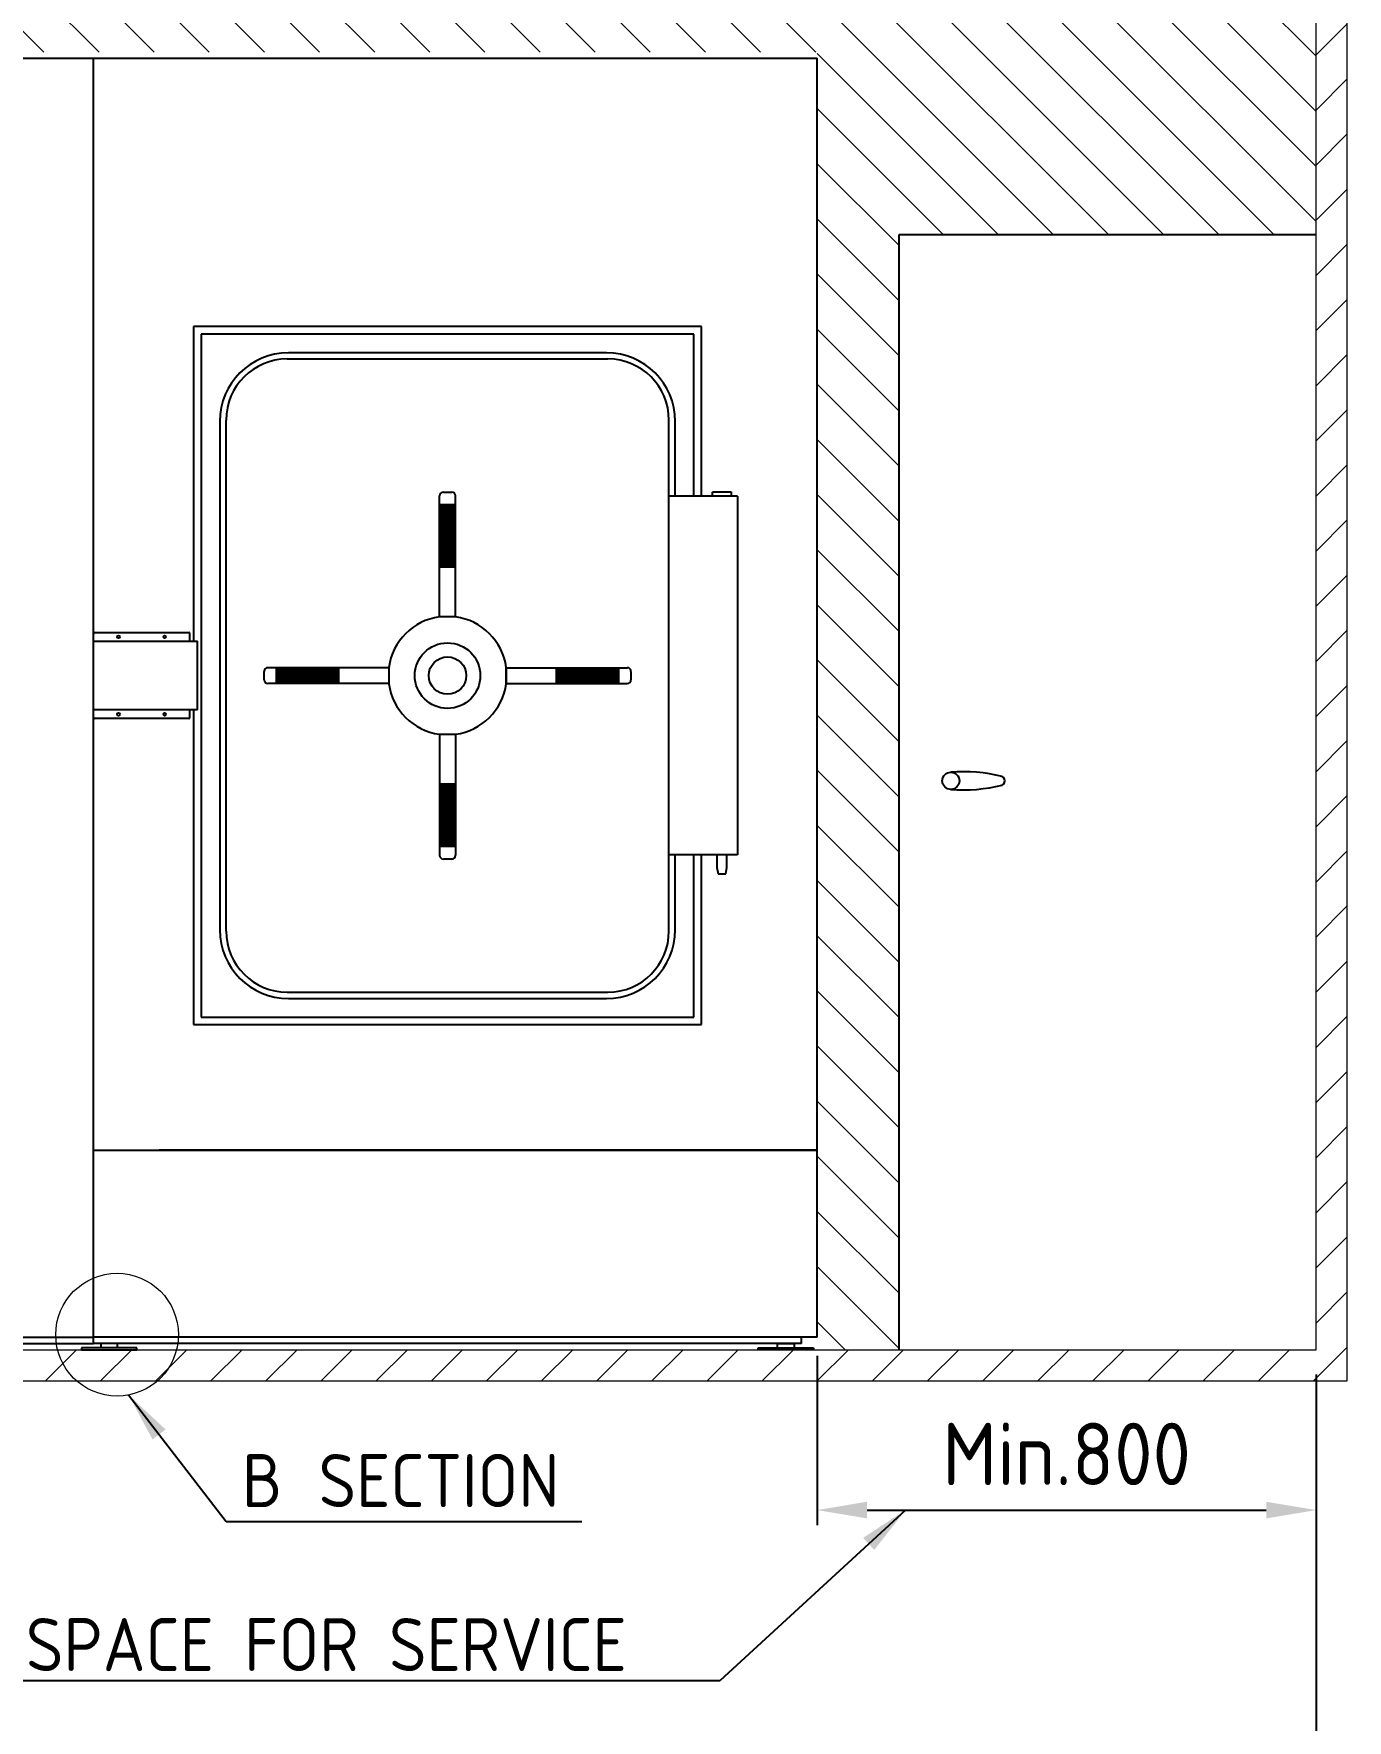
# Model space of a CAD drawing. Header units: millimetres. Extents: x -71403 to 149972, y -2963 to 10300.
# Drawn here: x 6612 to 8718, y 2189 to 4892 of the extents above; entities that cross this region are included whole.
import ezdxf

# ---------------------------------------------------------------- set-up
doc = ezdxf.new("R2010")
doc.units = ezdxf.units.MM
doc.header["$MEASUREMENT"] = 0
doc.linetypes.add('HIDDEN', pattern=[9.525, 6.35, -3.175])
doc.layers.get('0').update_dxf_attribs({"lineweight": 25})
for name, color, linetype, lineweight in [('D', 3, 'Continuous', 13), ('H', 2, 'HIDDEN', 15), ('S', 4, 'Continuous', 15)]:
    doc.layers.add(name, color=color, linetype=linetype, lineweight=lineweight)
doc.styles.get("Standard").update_dxf_attribs({"font": 'KAIU.TTF'})
doc.styles.add('STU25', font='isocp2.shx')
doc.dimstyles.new('STU25', dxfattribs={"dimscale": 40, "dimtxt": 2.5, "dimasz": 2, "dimexe": 0.6, "dimexo": 1, "dimgap": 1, "dimtad": 1, "dimdsep": 46, "dimtxsty": 'STU25', "dimcen": 2, "dimazin": 2, "dimtfac": 1, "dimtmove": 0, "dimatfit": 3, "dimfxl": 0, "dimtolj": 1, "dimtzin": 0, "dimarcsym": 0})
doc.dimstyles.new('STU25$7', dxfattribs={"dimscale": 40, "dimtxt": 2.5, "dimasz": 2, "dimexe": 1.25, "dimexo": 0.625, "dimgap": 1, "dimtad": 0, "dimdec": 4, "dimdsep": 46, "dimtxsty": 'STU25', "dimcen": 2.5, "dimazin": 2, "dimtfac": 1, "dimtdec": 4, "dimtmove": 0, "dimatfit": 3, "dimfxl": 0, "dimtolj": 1, "dimtzin": 0, "dimarcsym": 0})

# ---------------------------------------------------------------- blocks, each defined once
blk = doc.blocks.new('*D13')
at = {"layer": 'D', "color": 0, "lineweight": -2}
for p, q in [((7867.6, 2772.6), (7867.6, 2501.5)), ((8667.6, 2742.6), (8667.6, 2501.5)), ((7947.6, 2525.5), (8587.6, 2525.5))]:
    blk.add_line(p, q, dxfattribs=at)
at = {"layer": 'D', "color": 0}
for points in [[(7947.6, 2538.9), (7947.6, 2512.2), (7867.6, 2525.5)], [(8587.6, 2538.9), (8587.6, 2512.2), (8667.6, 2525.5)]]:
    blk.add_solid(points, dxfattribs=at)
at = {"layer": 'Defpoints', "color": 0}
for p in [(7867.6, 2812.6), (8667.6, 2782.6), (8667.6, 2525.5)]:
    blk.add_point(p, dxfattribs=at)
at = {"layer": 'D', "color": 0, "insert": (8267.6, 2615.5), "char_height": 100, "attachment_point": 5, "style": 'STU25'}
blk.add_mtext('\\A1;{\\Fisocp2.shx;Min.800}', dxfattribs=at)
blk = doc.blocks.new('*D17')
at = {"layer": 'D', "color": 0, "lineweight": -2}
for p, q in [((5327.6, 2742.6), (5327.6, 1967)), ((8667.6, 2742.6), (8667.6, 1967)), ((5407.6, 1991), (8587.6, 1991))]:
    blk.add_line(p, q, dxfattribs=at)
at = {"layer": 'D', "color": 0}
for points in [[(5407.6, 2004.3), (5407.6, 1977.7), (5327.6, 1991)], [(8587.6, 2004.3), (8587.6, 1977.7), (8667.6, 1991)]]:
    blk.add_solid(points, dxfattribs=at)
at = {"layer": 'Defpoints', "color": 0}
for p in [(5327.6, 2782.6), (8667.6, 2782.6), (8667.6, 1991)]:
    blk.add_point(p, dxfattribs=at)
at = {"layer": 'D', "color": 0, "insert": (6997.6, 2086), "char_height": 100, "attachment_point": 5, "style": 'STU25'}
blk.add_mtext('\\A1;{\\Fisocp2.shx;3340(STERILIZE SPACE)', dxfattribs=at)

msp = doc.modelspace()

# ---------------------------------------------------------------- hatches: boundary and pattern name
at = {"layer": 'D'}
h = msp.add_hatch(dxfattribs=at)
h.set_pattern_fill('ANSI31', color=256, scale=500, angle=90, style=0)
h.paths.add_polyline_path([(5327.567, 6042.636), (8667.567, 6042.636), (8667.567, 4569.571), (7998.352, 4569.571), (7998.352, 2782.636), (7867.567, 2782.636), (7867.567, 2812.636), (7867.567, 3112.636), (7867.567, 4862.636), (6707.567, 4862.636), (6127.567, 4862.636), (6127.567, 2812.636), (6127.567, 2782.636), (5996.783, 2782.636), (5996.783, 4569.571), (5327.567, 4569.571)])
at = {"layer": 'H', "ltscale": 5}
h = msp.add_hatch(dxfattribs=at)
h.set_pattern_fill('ANSI31', color=256, scale=500, style=0)
h.set_pattern_definition([(45, (144144.46, 12525.45), (-44.194174, 44.194174), [])])
h.paths.add_polyline_path([(8667.567, 2782.636), (8667.567, 6042.636), (8717.567, 6042.636), (8717.567, 2732.636), (5277.567, 2732.636), (5277.567, 6042.636), (5327.567, 6042.636), (5327.567, 2782.636)])

# ---------------------------------------------------------------- linework, layer by layer
for p, q in [((6127.567, 4852.636), (6707.567, 4852.636)), ((6707.567, 4852.636), (7867.567, 4852.636)), ((6707.567, 2802.636), (6707.567, 4852.636)), ((6707.567, 3102.636), (6707.567, 4852.636)), ((7867.567, 3102.636), (7867.567, 4852.636)), ((6707.567, 2792.636), (6707.567, 4827.636)), ((6707.567, 2792.636), (6707.567, 4827.636)), ((7998.352, 4569.571), (7998.352, 2782.636)), ((8667.567, 4569.571), (7998.352, 4569.571)), ((7682.067, 4422.636), (6868.067, 4422.636)), ((6868.067, 4422.636), (6868.067, 3918.136)), ((7682.067, 4150.618), (7682.067, 4422.636)), ((7530.067, 4380.636), (7020.067, 4380.636)), ((7018.067, 4370.636), (7532.067, 4370.636)), ((6920.067, 3453.636), (6920.067, 4272.636)), ((7630.067, 3453.636), (7630.067, 4272.636)), ((6910.067, 4270.636), (6910.067, 3455.636)), ((7640.067, 4150.618), (7640.067, 4270.636)), ((7262.367, 3957.242), (7262.367, 4151.242)), ((7262.367, 4133.429), (7266.181, 4137.242)), ((7262.367, 4135.429), (7264.181, 4137.242)), ((7262.367, 4125.429), (7274.181, 4137.242)), ((7262.367, 4123.429), (7276.181, 4137.242)), ((7262.367, 4121.429), (7278.181, 4137.242)), ((7262.367, 4131.429), (7268.181, 4137.242)), ((7262.367, 4129.429), (7270.181, 4137.242)), ((7262.367, 4127.429), (7272.181, 4137.242)), ((7262.367, 4137.242), (7287.767, 4137.242)), ((7262.367, 4119.429), (7280.181, 4137.242)), ((7262.367, 4117.429), (7282.181, 4137.242)), ((7262.367, 4115.429), (7284.181, 4137.242)), ((7262.367, 4113.429), (7286.181, 4137.242)), ((7262.367, 4111.429), (7287.767, 4136.829)), ((7262.79, 4137.242), (7287.767, 4112.265)), ((7264.79, 4137.242), (7287.767, 4114.265)), ((7266.79, 4137.242), (7287.767, 4116.265)), ((7268.367, 4157.242), (7281.767, 4157.242)), ((7268.79, 4137.242), (7287.767, 4118.265)), ((7270.79, 4137.242), (7287.767, 4120.265)), ((7272.79, 4137.242), (7287.767, 4122.265)), ((7274.79, 4137.242), (7287.767, 4124.265)), ((7276.79, 4137.242), (7287.767, 4126.265)), ((7278.79, 4137.242), (7287.767, 4128.265)), ((7280.79, 4137.242), (7287.767, 4130.265)), ((7282.79, 4137.242), (7287.767, 4132.265)), ((7284.79, 4137.242), (7287.767, 4134.265)), ((7286.79, 4137.242), (7287.767, 4136.265)), ((7287.767, 3957.242), (7287.767, 4151.242)), ((7740.07, 4150.618), (7630.067, 4150.618)), ((7700.07, 4157.118), (7700.57, 4157.618)), ((7700.07, 4151.118), (7700.07, 4157.118)), ((7700.57, 4157.618), (7729.57, 4157.618)), ((7729.57, 4157.618), (7730.07, 4157.118)), ((7730.07, 4157.118), (7730.07, 4151.118)), ((7740.07, 4150.618), (7740.07, 3575.618)), ((7262.367, 4135.665), (7287.767, 4110.265)), ((7262.367, 4109.429), (7287.767, 4134.829)), ((7262.367, 4133.665), (7287.767, 4108.265)), ((7262.367, 4107.429), (7287.767, 4132.829)), ((7262.367, 4131.665), (7287.767, 4106.265)), ((7262.367, 4105.429), (7287.767, 4130.829)), ((7262.367, 4129.665), (7287.767, 4104.265)), ((7262.367, 4103.429), (7287.767, 4128.829)), ((7262.367, 4127.665), (7287.767, 4102.265)), ((7262.367, 4101.429), (7287.767, 4126.829)), ((7262.367, 4125.665), (7287.767, 4100.265)), ((7262.367, 4099.429), (7287.767, 4124.829)), ((7262.367, 4123.665), (7287.767, 4098.265)), ((7262.367, 4097.429), (7287.767, 4122.829)), ((7262.367, 4121.665), (7287.767, 4096.265)), ((7262.367, 4095.429), (7287.767, 4120.829)), ((7262.367, 4119.665), (7287.767, 4094.265)), ((7262.367, 4093.429), (7287.767, 4118.829)), ((7262.367, 4117.665), (7287.767, 4092.265)), ((7262.367, 4091.429), (7287.767, 4116.829)), ((7262.367, 4115.665), (7287.767, 4090.265)), ((7262.367, 4089.429), (7287.767, 4114.829)), ((7262.367, 4113.665), (7287.767, 4088.265)), ((7262.367, 4087.429), (7287.767, 4112.829)), ((7262.367, 4111.665), (7287.767, 4086.265)), ((7262.367, 4085.429), (7287.767, 4110.829)), ((7262.367, 4109.665), (7287.767, 4084.265)), ((7262.367, 4083.429), (7287.767, 4108.829)), ((7262.367, 4107.665), (7287.767, 4082.265)), ((7262.367, 4081.429), (7287.767, 4106.829)), ((7262.367, 4105.665), (7287.767, 4080.265)), ((7262.367, 4079.429), (7287.767, 4104.829)), ((7262.367, 4103.665), (7287.767, 4078.265)), ((7262.367, 4077.429), (7287.767, 4102.829)), ((7262.367, 4101.665), (7287.767, 4076.265)), ((7262.367, 4075.429), (7287.767, 4100.829)), ((7262.367, 4099.665), (7287.767, 4074.265)), ((7262.367, 4073.429), (7287.767, 4098.829)), ((7262.367, 4097.665), (7287.767, 4072.265)), ((7262.367, 4071.429), (7287.767, 4096.829)), ((7262.367, 4095.665), (7287.767, 4070.265)), ((7262.367, 4069.429), (7287.767, 4094.829)), ((7262.367, 4093.665), (7287.767, 4068.265)), ((7262.367, 4067.429), (7287.767, 4092.829)), ((7262.367, 4091.665), (7287.767, 4066.265)), ((7262.367, 4065.429), (7287.767, 4090.829)), ((7262.367, 4089.665), (7287.767, 4064.265)), ((7262.367, 4063.429), (7287.767, 4088.829)), ((7262.367, 4087.665), (7287.767, 4062.265)), ((7262.367, 4061.429), (7287.767, 4086.829)), ((7262.367, 4085.665), (7287.767, 4060.265)), ((7262.367, 4059.429), (7287.767, 4084.829)), ((7262.367, 4083.665), (7287.767, 4058.265)), ((7262.367, 4057.429), (7287.767, 4082.829)), ((7262.367, 4081.665), (7287.767, 4056.265)), ((7262.367, 4055.429), (7287.767, 4080.829)), ((7262.367, 4079.665), (7287.767, 4054.265)), ((7262.367, 4053.429), (7287.767, 4078.829)), ((7262.367, 4077.665), (7287.767, 4052.265)), ((7262.367, 4051.429), (7287.767, 4076.829)), ((7262.367, 4075.665), (7287.767, 4050.265)), ((7262.367, 4049.429), (7287.767, 4074.829)), ((7262.367, 4073.665), (7287.767, 4048.265)), ((7262.367, 4047.429), (7287.767, 4072.829)), ((7262.367, 4071.665), (7287.767, 4046.265)), ((7262.367, 4045.429), (7287.767, 4070.829)), ((7262.367, 4069.665), (7287.767, 4044.265)), ((7262.367, 4043.429), (7287.767, 4068.829)), ((7262.367, 4067.665), (7287.767, 4042.265)), ((7262.367, 4041.429), (7287.767, 4066.829)), ((7262.367, 4065.665), (7287.767, 4040.265)), ((7262.367, 4039.429), (7287.767, 4064.829)), ((7262.367, 4063.665), (7287.767, 4038.265)), ((7262.367, 4037.429), (7287.767, 4062.829)), ((7262.367, 4061.665), (7286.79, 4037.242)), ((7262.367, 4059.665), (7284.79, 4037.242)), ((7262.367, 4057.665), (7282.79, 4037.242)), ((7262.367, 4055.665), (7280.79, 4037.242)), ((7264.181, 4037.242), (7287.767, 4060.829)), ((7266.181, 4037.242), (7287.767, 4058.829)), ((7268.181, 4037.242), (7287.767, 4056.829)), ((7262.367, 4053.665), (7278.79, 4037.242)), ((7262.367, 4051.665), (7276.79, 4037.242)), ((7262.367, 4049.665), (7274.79, 4037.242)), ((7262.367, 4047.665), (7272.79, 4037.242)), ((7262.367, 4045.665), (7270.79, 4037.242)), ((7262.367, 4043.665), (7268.79, 4037.242)), ((7262.367, 4041.665), (7266.79, 4037.242)), ((7262.367, 4039.665), (7264.79, 4037.242)), ((7262.367, 4037.242), (7287.767, 4037.242)), ((7270.181, 4037.242), (7287.767, 4054.829)), ((7272.181, 4037.242), (7287.767, 4052.829)), ((7274.181, 4037.242), (7287.767, 4050.829)), ((7276.181, 4037.242), (7287.767, 4048.829)), ((7278.181, 4037.242), (7287.767, 4046.829)), ((7280.181, 4037.242), (7287.767, 4044.829)), ((7282.181, 4037.242), (7287.767, 4042.829)), ((7284.181, 4037.242), (7287.767, 4040.829)), ((7286.181, 4037.242), (7287.767, 4038.829)), ((7288.067, 3957.242), (7262.067, 3957.242)), ((6707.567, 3796.136), (6707.567, 3930.136)), ((6709.567, 3932.136), (6860.067, 3932.136)), ((6862.067, 3918.136), (6862.067, 3930.136)), ((6707.567, 3918.136), (6874.067, 3918.136)), ((6874.067, 3808.136), (6874.067, 3918.136)), ((6874.067, 3917.126), (6874.067, 3918.136)), ((6874.067, 3917.136), (6874.067, 3918.136)), ((6874.067, 3917.126), (6874.067, 3918.136)), ((6874.067, 3917.136), (6874.067, 3918.136)), ((6980.961, 3856.436), (6980.961, 3869.836)), ((7180.961, 3875.836), (6986.961, 3875.836)), ((7000.961, 3870.859), (7005.938, 3875.836)), ((7000.961, 3872.859), (7003.938, 3875.836)), ((7000.961, 3874.859), (7001.938, 3875.836)), ((7000.961, 3868.859), (7007.938, 3875.836)), ((7000.961, 3860.859), (7015.938, 3875.836)), ((7000.961, 3858.859), (7017.938, 3875.836)), ((7000.961, 3850.436), (7000.961, 3875.836)), ((7000.961, 3862.859), (7013.938, 3875.836)), ((7000.961, 3866.859), (7009.938, 3875.836)), ((7000.961, 3864.859), (7011.938, 3875.836)), ((7000.961, 3850.859), (7025.938, 3875.836)), ((7000.961, 3856.859), (7019.938, 3875.836)), ((7000.961, 3854.859), (7021.938, 3875.836)), ((7000.961, 3852.859), (7023.938, 3875.836)), ((7024.774, 3850.436), (7000.961, 3874.249)), ((7022.774, 3850.436), (7000.961, 3872.249)), ((7020.774, 3850.436), (7000.961, 3870.249)), ((7018.774, 3850.436), (7000.961, 3868.249)), ((7016.774, 3850.436), (7000.961, 3866.249)), ((7026.774, 3850.436), (7001.374, 3875.836)), ((7002.538, 3850.436), (7027.938, 3875.836)), ((7028.774, 3850.436), (7003.374, 3875.836)), ((7004.538, 3850.436), (7029.938, 3875.836)), ((7030.774, 3850.436), (7005.374, 3875.836)), ((7006.538, 3850.436), (7031.938, 3875.836)), ((7032.774, 3850.436), (7007.374, 3875.836)), ((7008.538, 3850.436), (7033.938, 3875.836)), ((7034.774, 3850.436), (7009.374, 3875.836)), ((7010.538, 3850.436), (7035.938, 3875.836)), ((7036.774, 3850.436), (7011.374, 3875.836)), ((7012.538, 3850.436), (7037.938, 3875.836)), ((7038.774, 3850.436), (7013.374, 3875.836)), ((7014.538, 3850.436), (7039.938, 3875.836)), ((7040.774, 3850.436), (7015.374, 3875.836)), ((7016.538, 3850.436), (7041.938, 3875.836)), ((7042.774, 3850.436), (7017.374, 3875.836)), ((7018.538, 3850.436), (7043.938, 3875.836)), ((7044.774, 3850.436), (7019.374, 3875.836)), ((7020.538, 3850.436), (7045.938, 3875.836)), ((7046.774, 3850.436), (7021.374, 3875.836)), ((7022.538, 3850.436), (7047.938, 3875.836)), ((7048.774, 3850.436), (7023.374, 3875.836)), ((7024.538, 3850.436), (7049.938, 3875.836)), ((7050.774, 3850.436), (7025.374, 3875.836)), ((7026.538, 3850.436), (7051.938, 3875.836)), ((7052.774, 3850.436), (7027.374, 3875.836)), ((7028.538, 3850.436), (7053.938, 3875.836)), ((7054.774, 3850.436), (7029.374, 3875.836)), ((7030.538, 3850.436), (7055.938, 3875.836)), ((7056.774, 3850.436), (7031.374, 3875.836)), ((7032.538, 3850.436), (7057.938, 3875.836)), ((7058.774, 3850.436), (7033.374, 3875.836)), ((7034.538, 3850.436), (7059.938, 3875.836)), ((7060.774, 3850.436), (7035.374, 3875.836)), ((7036.538, 3850.436), (7061.938, 3875.836)), ((7062.774, 3850.436), (7037.374, 3875.836)), ((7038.538, 3850.436), (7063.938, 3875.836)), ((7064.774, 3850.436), (7039.374, 3875.836)), ((7040.538, 3850.436), (7065.938, 3875.836)), ((7066.774, 3850.436), (7041.374, 3875.836)), ((7042.538, 3850.436), (7067.938, 3875.836)), ((7068.774, 3850.436), (7043.374, 3875.836)), ((7044.538, 3850.436), (7069.938, 3875.836)), ((7070.774, 3850.436), (7045.374, 3875.836)), ((7046.538, 3850.436), (7071.938, 3875.836)), ((7072.774, 3850.436), (7047.374, 3875.836)), ((7048.538, 3850.436), (7073.938, 3875.836)), ((7074.774, 3850.436), (7049.374, 3875.836)), ((7050.538, 3850.436), (7075.938, 3875.836)), ((7076.774, 3850.436), (7051.374, 3875.836)), ((7052.538, 3850.436), (7077.938, 3875.836)), ((7078.774, 3850.436), (7053.374, 3875.836)), ((7054.538, 3850.436), (7079.938, 3875.836)), ((7080.774, 3850.436), (7055.374, 3875.836)), ((7056.538, 3850.436), (7081.938, 3875.836)), ((7082.774, 3850.436), (7057.374, 3875.836)), ((7058.538, 3850.436), (7083.938, 3875.836)), ((7084.774, 3850.436), (7059.374, 3875.836)), ((7060.538, 3850.436), (7085.938, 3875.836)), ((7086.774, 3850.436), (7061.374, 3875.836)), ((7062.538, 3850.436), (7087.938, 3875.836)), ((7088.774, 3850.436), (7063.374, 3875.836)), ((7064.538, 3850.436), (7089.938, 3875.836)), ((7090.774, 3850.436), (7065.374, 3875.836)), ((7066.538, 3850.436), (7091.938, 3875.836)), ((7092.774, 3850.436), (7067.374, 3875.836)), ((7068.538, 3850.436), (7093.938, 3875.836)), ((7094.774, 3850.436), (7069.374, 3875.836)), ((7070.538, 3850.436), (7095.938, 3875.836)), ((7096.774, 3850.436), (7071.374, 3875.836)), ((7072.538, 3850.436), (7097.938, 3875.836)), ((7098.774, 3850.436), (7073.374, 3875.836)), ((7074.538, 3850.436), (7099.938, 3875.836)), ((7100.774, 3850.436), (7075.374, 3875.836)), ((7076.538, 3850.436), (7100.961, 3874.859)), ((7100.961, 3852.249), (7077.374, 3875.836)), ((7078.538, 3850.436), (7100.961, 3872.859)), ((7100.961, 3854.249), (7079.374, 3875.836)), ((7080.538, 3850.436), (7100.961, 3870.859)), ((7100.961, 3856.249), (7081.374, 3875.836)), ((7082.538, 3850.436), (7100.961, 3868.859)), ((7100.961, 3858.249), (7083.374, 3875.836)), ((7084.538, 3850.436), (7100.961, 3866.859)), ((7100.961, 3860.249), (7085.374, 3875.836)), ((7100.961, 3862.249), (7087.374, 3875.836)), ((7100.961, 3864.249), (7089.374, 3875.836)), ((7100.961, 3866.249), (7091.374, 3875.836)), ((7100.961, 3868.249), (7093.374, 3875.836)), ((7100.961, 3870.249), (7095.374, 3875.836)), ((7100.961, 3872.249), (7097.374, 3875.836)), ((7100.961, 3874.249), (7099.374, 3875.836)), ((7100.961, 3850.436), (7100.961, 3875.836)), ((7180.961, 3876.136), (7180.961, 3850.136)), ((7369.174, 3850.136), (7369.174, 3876.136)), ((7369.174, 3875.836), (7369.174, 3850.436)), ((7369.174, 3875.836), (7563.174, 3875.836)), ((7451.596, 3875.836), (7449.174, 3873.413)), ((7461.596, 3875.836), (7449.174, 3863.413)), ((7459.596, 3875.836), (7449.174, 3865.413)), ((7457.596, 3875.836), (7449.174, 3867.413)), ((7455.596, 3875.836), (7449.174, 3869.413)), ((7453.596, 3875.836), (7449.174, 3871.413)), ((7449.174, 3875.836), (7449.174, 3850.436)), ((7473.596, 3875.836), (7449.174, 3851.413)), ((7471.596, 3875.836), (7449.174, 3853.413)), ((7469.596, 3875.836), (7449.174, 3855.413)), ((7467.596, 3875.836), (7449.174, 3857.413)), ((7465.596, 3875.836), (7449.174, 3859.413)), ((7463.596, 3875.836), (7449.174, 3861.413)), ((7449.174, 3874.022), (7472.76, 3850.436)), ((7449.174, 3872.022), (7470.76, 3850.436)), ((7449.174, 3870.022), (7468.76, 3850.436)), ((7449.174, 3868.022), (7466.76, 3850.436)), ((7449.174, 3866.022), (7464.76, 3850.436)), ((7449.36, 3875.836), (7474.76, 3850.436)), ((7475.596, 3875.836), (7450.196, 3850.436)), ((7451.36, 3875.836), (7476.76, 3850.436)), ((7477.596, 3875.836), (7452.196, 3850.436)), ((7453.36, 3875.836), (7478.76, 3850.436)), ((7479.596, 3875.836), (7454.196, 3850.436)), ((7455.36, 3875.836), (7480.76, 3850.436)), ((7481.596, 3875.836), (7456.196, 3850.436)), ((7457.36, 3875.836), (7482.76, 3850.436)), ((7483.596, 3875.836), (7458.196, 3850.436)), ((7459.36, 3875.836), (7484.76, 3850.436)), ((7485.596, 3875.836), (7460.196, 3850.436)), ((7461.36, 3875.836), (7486.76, 3850.436)), ((7487.596, 3875.836), (7462.196, 3850.436)), ((7463.36, 3875.836), (7488.76, 3850.436)), ((7489.596, 3875.836), (7464.196, 3850.436)), ((7465.36, 3875.836), (7490.76, 3850.436)), ((7491.596, 3875.836), (7466.196, 3850.436)), ((7467.36, 3875.836), (7492.76, 3850.436)), ((7493.596, 3875.836), (7468.196, 3850.436)), ((7469.36, 3875.836), (7494.76, 3850.436)), ((7495.596, 3875.836), (7470.196, 3850.436)), ((7471.36, 3875.836), (7496.76, 3850.436)), ((7497.596, 3875.836), (7472.196, 3850.436)), ((7473.36, 3875.836), (7498.76, 3850.436)), ((7499.596, 3875.836), (7474.196, 3850.436)), ((7475.36, 3875.836), (7500.76, 3850.436)), ((7501.596, 3875.836), (7476.196, 3850.436)), ((7477.36, 3875.836), (7502.76, 3850.436)), ((7503.596, 3875.836), (7478.196, 3850.436)), ((7479.36, 3875.836), (7504.76, 3850.436)), ((7505.596, 3875.836), (7480.196, 3850.436)), ((7481.36, 3875.836), (7506.76, 3850.436)), ((7507.596, 3875.836), (7482.196, 3850.436)), ((7483.36, 3875.836), (7508.76, 3850.436)), ((7509.596, 3875.836), (7484.196, 3850.436)), ((7485.36, 3875.836), (7510.76, 3850.436)), ((7511.596, 3875.836), (7486.196, 3850.436)), ((7487.36, 3875.836), (7512.76, 3850.436)), ((7513.596, 3875.836), (7488.196, 3850.436)), ((7489.36, 3875.836), (7514.76, 3850.436)), ((7515.596, 3875.836), (7490.196, 3850.436)), ((7491.36, 3875.836), (7516.76, 3850.436)), ((7517.596, 3875.836), (7492.196, 3850.436)), ((7493.36, 3875.836), (7518.76, 3850.436)), ((7519.596, 3875.836), (7494.196, 3850.436)), ((7495.36, 3875.836), (7520.76, 3850.436)), ((7521.596, 3875.836), (7496.196, 3850.436)), ((7497.36, 3875.836), (7522.76, 3850.436)), ((7523.596, 3875.836), (7498.196, 3850.436)), ((7499.36, 3875.836), (7524.76, 3850.436)), ((7525.596, 3875.836), (7500.196, 3850.436)), ((7501.36, 3875.836), (7526.76, 3850.436)), ((7527.596, 3875.836), (7502.196, 3850.436)), ((7503.36, 3875.836), (7528.76, 3850.436)), ((7529.596, 3875.836), (7504.196, 3850.436)), ((7505.36, 3875.836), (7530.76, 3850.436)), ((7531.596, 3875.836), (7506.196, 3850.436)), ((7507.36, 3875.836), (7532.76, 3850.436)), ((7533.596, 3875.836), (7508.196, 3850.436)), ((7509.36, 3875.836), (7534.76, 3850.436)), ((7535.596, 3875.836), (7510.196, 3850.436)), ((7511.36, 3875.836), (7536.76, 3850.436)), ((7537.596, 3875.836), (7512.196, 3850.436)), ((7513.36, 3875.836), (7538.76, 3850.436)), ((7539.596, 3875.836), (7514.196, 3850.436)), ((7515.36, 3875.836), (7540.76, 3850.436)), ((7541.596, 3875.836), (7516.196, 3850.436)), ((7517.36, 3875.836), (7542.76, 3850.436)), ((7543.596, 3875.836), (7518.196, 3850.436)), ((7519.36, 3875.836), (7544.76, 3850.436)), ((7545.596, 3875.836), (7520.196, 3850.436)), ((7521.36, 3875.836), (7546.76, 3850.436)), ((7547.596, 3875.836), (7522.196, 3850.436)), ((7523.36, 3875.836), (7548.76, 3850.436)), ((7549.174, 3875.413), (7524.196, 3850.436)), ((7525.36, 3875.836), (7549.174, 3852.022)), ((7549.174, 3873.413), (7526.196, 3850.436)), ((7527.36, 3875.836), (7549.174, 3854.022)), ((7549.174, 3871.413), (7528.196, 3850.436)), ((7529.36, 3875.836), (7549.174, 3856.022)), ((7549.174, 3869.413), (7530.196, 3850.436)), ((7531.36, 3875.836), (7549.174, 3858.022)), ((7549.174, 3867.413), (7532.196, 3850.436)), ((7533.36, 3875.836), (7549.174, 3860.022)), ((7535.36, 3875.836), (7549.174, 3862.022)), ((7537.36, 3875.836), (7549.174, 3864.022)), ((7539.36, 3875.836), (7549.174, 3866.022)), ((7541.36, 3875.836), (7549.174, 3868.022)), ((7543.36, 3875.836), (7549.174, 3870.022)), ((7545.36, 3875.836), (7549.174, 3872.022)), ((7547.36, 3875.836), (7549.174, 3874.022)), ((7549.174, 3875.836), (7549.174, 3850.436)), ((7569.174, 3869.836), (7569.174, 3856.436)), ((7180.961, 3850.436), (6986.961, 3850.436)), ((7014.774, 3850.436), (7000.961, 3864.249)), ((7012.774, 3850.436), (7000.961, 3862.249)), ((7010.774, 3850.436), (7000.961, 3860.249)), ((7008.774, 3850.436), (7000.961, 3858.249)), ((7006.774, 3850.436), (7000.961, 3856.249)), ((7004.774, 3850.436), (7000.961, 3854.249)), ((7002.774, 3850.436), (7000.961, 3852.249)), ((7086.538, 3850.436), (7100.961, 3864.859)), ((7088.538, 3850.436), (7100.961, 3862.859)), ((7090.538, 3850.436), (7100.961, 3860.859)), ((7092.538, 3850.436), (7100.961, 3858.859)), ((7094.538, 3850.436), (7100.961, 3856.859)), ((7096.538, 3850.436), (7100.961, 3854.859)), ((7098.538, 3850.436), (7100.961, 3852.859)), ((7369.174, 3850.436), (7563.174, 3850.436)), ((7449.174, 3864.022), (7462.76, 3850.436)), ((7449.174, 3862.022), (7460.76, 3850.436)), ((7449.174, 3860.022), (7458.76, 3850.436)), ((7449.174, 3858.022), (7456.76, 3850.436)), ((7449.174, 3856.022), (7454.76, 3850.436)), ((7449.174, 3854.022), (7452.76, 3850.436)), ((7449.174, 3852.022), (7450.76, 3850.436)), ((7549.174, 3865.413), (7534.196, 3850.436)), ((7549.174, 3863.413), (7536.196, 3850.436)), ((7549.174, 3861.413), (7538.196, 3850.436)), ((7549.174, 3859.413), (7540.196, 3850.436)), ((7549.174, 3857.413), (7542.196, 3850.436)), ((7549.174, 3855.413), (7544.196, 3850.436)), ((7549.174, 3853.413), (7546.196, 3850.436)), ((7549.174, 3851.413), (7548.196, 3850.436)), ((6874.067, 3808.136), (6707.567, 3808.136)), ((6860.067, 3794.136), (6709.567, 3794.136)), ((6862.067, 3796.136), (6862.067, 3808.136)), ((6868.067, 3808.136), (6868.067, 3303.636)), ((6874.067, 3808.136), (6874.067, 3809.146)), ((6874.067, 3808.136), (6874.067, 3809.136)), ((7262.067, 3769.03), (7288.067, 3769.03)), ((7262.367, 3769.03), (7262.367, 3575.03)), ((7287.767, 3769.03), (7287.767, 3575.03)), ((7263.954, 3689.03), (7262.367, 3687.443)), ((7269.954, 3689.03), (7262.367, 3681.443)), ((7267.954, 3689.03), (7262.367, 3683.443)), ((7265.954, 3689.03), (7262.367, 3685.443)), ((7275.954, 3689.03), (7262.367, 3675.443)), ((7273.954, 3689.03), (7262.367, 3677.443)), ((7271.954, 3689.03), (7262.367, 3679.443)), ((7287.767, 3689.03), (7262.367, 3689.03)), ((7285.954, 3689.03), (7262.367, 3665.443)), ((7283.954, 3689.03), (7262.367, 3667.443)), ((7281.954, 3689.03), (7262.367, 3669.443)), ((7279.954, 3689.03), (7262.367, 3671.443)), ((7277.954, 3689.03), (7262.367, 3673.443)), ((7287.767, 3688.843), (7262.367, 3663.443)), ((7287.767, 3662.607), (7262.367, 3688.007)), ((7287.767, 3686.843), (7262.367, 3661.443)), ((7287.767, 3660.607), (7262.367, 3686.007)), ((7287.767, 3684.843), (7262.367, 3659.443)), ((7287.767, 3658.607), (7262.367, 3684.007)), ((7287.767, 3682.843), (7262.367, 3657.443)), ((7287.767, 3656.607), (7262.367, 3682.007)), ((7287.767, 3680.843), (7262.367, 3655.443)), ((7287.767, 3654.607), (7262.367, 3680.007)), ((7287.767, 3678.843), (7262.367, 3653.443)), ((7287.767, 3652.607), (7262.367, 3678.007)), ((7287.767, 3676.843), (7262.367, 3651.443)), ((7287.767, 3664.607), (7263.345, 3689.03)), ((7287.767, 3666.607), (7265.345, 3689.03)), ((7287.767, 3668.607), (7267.345, 3689.03)), ((7287.767, 3670.607), (7269.345, 3689.03)), ((7287.767, 3672.607), (7271.345, 3689.03)), ((7287.767, 3674.607), (7273.345, 3689.03)), ((7287.767, 3676.607), (7275.345, 3689.03)), ((7287.767, 3678.607), (7277.345, 3689.03)), ((7287.767, 3680.607), (7279.345, 3689.03)), ((7287.767, 3682.607), (7281.345, 3689.03)), ((7287.767, 3684.607), (7283.345, 3689.03)), ((7287.767, 3686.607), (7285.345, 3689.03)), ((7287.767, 3650.607), (7262.367, 3676.007)), ((7287.767, 3674.843), (7262.367, 3649.443)), ((7287.767, 3648.607), (7262.367, 3674.007)), ((7287.767, 3672.843), (7262.367, 3647.443)), ((7287.767, 3646.607), (7262.367, 3672.007)), ((7287.767, 3670.843), (7262.367, 3645.443)), ((7287.767, 3644.607), (7262.367, 3670.007)), ((7287.767, 3668.843), (7262.367, 3643.443)), ((7287.767, 3642.607), (7262.367, 3668.007)), ((7287.767, 3666.843), (7262.367, 3641.443)), ((7287.767, 3640.607), (7262.367, 3666.007)), ((7287.767, 3664.843), (7262.367, 3639.443)), ((7287.767, 3638.607), (7262.367, 3664.007)), ((7287.767, 3662.843), (7262.367, 3637.443)), ((7287.767, 3636.607), (7262.367, 3662.007)), ((7287.767, 3660.843), (7262.367, 3635.443)), ((7287.767, 3634.607), (7262.367, 3660.007)), ((7287.767, 3658.843), (7262.367, 3633.443)), ((7287.767, 3632.607), (7262.367, 3658.007)), ((7287.767, 3656.843), (7262.367, 3631.443)), ((7287.767, 3630.607), (7262.367, 3656.007)), ((7287.767, 3654.843), (7262.367, 3629.443)), ((7287.767, 3628.607), (7262.367, 3654.007)), ((7287.767, 3652.843), (7262.367, 3627.443)), ((7287.767, 3626.607), (7262.367, 3652.007)), ((7287.767, 3650.843), (7262.367, 3625.443)), ((7287.767, 3624.607), (7262.367, 3650.007)), ((7287.767, 3648.843), (7262.367, 3623.443)), ((7287.767, 3622.607), (7262.367, 3648.007)), ((7287.767, 3646.843), (7262.367, 3621.443)), ((7287.767, 3620.607), (7262.367, 3646.007)), ((7287.767, 3644.843), (7262.367, 3619.443)), ((7287.767, 3618.607), (7262.367, 3644.007)), ((7287.767, 3642.843), (7262.367, 3617.443)), ((7287.767, 3616.607), (7262.367, 3642.007)), ((7287.767, 3640.843), (7262.367, 3615.443)), ((7287.767, 3614.607), (7262.367, 3640.007)), ((7287.767, 3638.843), (7262.367, 3613.443)), ((7287.767, 3612.607), (7262.367, 3638.007)), ((7287.767, 3636.843), (7262.367, 3611.443)), ((7287.767, 3610.607), (7262.367, 3636.007)), ((7287.767, 3634.843), (7262.367, 3609.443)), ((7287.767, 3608.607), (7262.367, 3634.007)), ((7287.767, 3632.843), (7262.367, 3607.443)), ((7287.767, 3606.607), (7262.367, 3632.007)), ((7287.767, 3630.843), (7262.367, 3605.443)), ((7287.767, 3604.607), (7262.367, 3630.007)), ((7287.767, 3628.843), (7262.367, 3603.443)), ((7287.767, 3602.607), (7262.367, 3628.007)), ((7287.767, 3626.843), (7262.367, 3601.443)), ((7287.767, 3600.607), (7262.367, 3626.007)), ((7287.767, 3624.843), (7262.367, 3599.443)), ((7287.767, 3598.607), (7262.367, 3624.007)), ((7287.767, 3622.843), (7262.367, 3597.443)), ((7287.767, 3596.607), (7262.367, 3622.007)), ((7287.767, 3620.843), (7262.367, 3595.443)), ((7287.767, 3594.607), (7262.367, 3620.007)), ((7287.767, 3618.843), (7262.367, 3593.443)), ((7287.767, 3592.607), (7262.367, 3618.007)), ((7287.767, 3616.843), (7262.367, 3591.443)), ((7287.767, 3590.607), (7262.367, 3616.007)), ((7287.767, 3614.843), (7262.367, 3589.443)), ((7287.345, 3589.03), (7262.367, 3614.007)), ((7285.345, 3589.03), (7262.367, 3612.007)), ((7283.345, 3589.03), (7262.367, 3610.007)), ((7281.345, 3589.03), (7262.367, 3608.007)), ((7279.345, 3589.03), (7262.367, 3606.007)), ((7277.345, 3589.03), (7262.367, 3604.007)), ((7275.345, 3589.03), (7262.367, 3602.007)), ((7273.345, 3589.03), (7262.367, 3600.007)), ((7271.345, 3589.03), (7262.367, 3598.007)), ((7269.345, 3589.03), (7262.367, 3596.007)), ((7287.767, 3612.843), (7263.954, 3589.03)), ((7287.767, 3610.843), (7265.954, 3589.03)), ((7287.767, 3608.843), (7267.954, 3589.03)), ((7287.767, 3606.843), (7269.954, 3589.03)), ((7287.767, 3604.843), (7271.954, 3589.03)), ((7287.767, 3602.843), (7273.954, 3589.03)), ((7287.767, 3600.843), (7275.954, 3589.03)), ((7287.767, 3598.843), (7277.954, 3589.03)), ((7287.767, 3596.843), (7279.954, 3589.03)), ((7267.345, 3589.03), (7262.367, 3594.007)), ((7265.345, 3589.03), (7262.367, 3592.007)), ((7263.345, 3589.03), (7262.367, 3590.007)), ((7287.767, 3589.03), (7262.367, 3589.03)), ((7281.767, 3569.03), (7268.367, 3569.03)), ((7287.767, 3594.843), (7281.954, 3589.03)), ((7287.767, 3592.843), (7283.954, 3589.03)), ((7287.767, 3590.843), (7285.954, 3589.03)), ((7740.07, 3575.618), (7630.067, 3575.618)), ((7640.067, 3455.636), (7640.067, 3575.618)), ((7682.067, 3303.636), (7682.067, 3575.618)), ((7707.07, 3575.618), (7707.07, 3555.618)), ((7723.07, 3555.618), (7723.07, 3575.618)), ((7707.07, 3555.618), (7709.07, 3545.618)), ((7709.07, 3545.618), (7721.07, 3545.618)), ((7721.07, 3545.618), (7723.07, 3555.618)), ((7018.067, 3355.636), (7532.067, 3355.636)), ((7020.067, 3345.636), (7530.067, 3345.636)), ((6868.067, 3303.636), (7682.067, 3303.636)), ((6707.567, 2802.636), (6707.567, 3102.636)), ((6707.567, 3102.636), (7867.567, 3102.636)), ((7867.567, 3102.636), (6812.707, 3102.636)), ((7867.567, 2802.636), (7867.567, 3102.636)), ((6127.567, 2802.636), (6707.567, 2802.636)), ((6152.567, 2792.636), (6707.567, 2792.636)), ((6688.067, 2785.636), (6688.067, 2782.636)), ((6777.067, 2785.636), (6688.067, 2785.636)), ((7867.567, 2802.636), (6707.567, 2802.636)), ((7842.567, 2792.636), (6707.567, 2792.636)), ((6719.288, 2792.636), (6719.288, 2785.636)), ((6745.846, 2792.636), (6719.288, 2792.636)), ((6745.846, 2785.636), (6745.846, 2792.636)), ((6777.067, 2782.636), (6777.067, 2785.636)), ((7773.067, 2785.636), (7862.067, 2785.636)), ((7773.067, 2782.636), (7773.067, 2785.636)), ((7804.288, 2792.636), (7830.846, 2792.636)), ((7804.288, 2785.636), (7804.288, 2792.636)), ((7830.846, 2792.636), (7830.846, 2785.636)), ((7842.567, 2792.636), (7842.567, 2802.636)), ((7862.067, 2785.636), (7862.067, 2782.636)), ((6688.067, 2782.636), (6777.067, 2782.636)), ((7862.067, 2782.636), (7773.067, 2782.636))]:
    msp.add_line(p, q)
at = {"ltscale": 5}
for p, q in [((7670.067, 4410.636), (6880.067, 4410.636)), ((6880.067, 4410.636), (6880.067, 3315.636)), ((7670.067, 4150.618), (7670.067, 4410.636)), ((7670.067, 3315.636), (7670.067, 3575.618)), ((6880.067, 3315.636), (7670.067, 3315.636))]:
    msp.add_line(p, q, dxfattribs=at)
for centre, radius in [((6747.567, 3925.136), 2.25), ((6821.567, 3925.136), 2.25), ((7275.067, 3863.136), 52.5), ((7275.067, 3863.136), 30), ((6747.567, 3801.136), 2.25), ((6821.567, 3801.136), 2.25), ((8081.975, 3694.469), 13.838)]:
    msp.add_circle(centre, radius)
for centre, radius, start, end in [((7020.067, 4270.636), 110, 90, 180), ((7530.067, 4270.636), 110, 0, 90), ((7018.067, 4272.636), 98, 90, 180), ((7532.067, 4272.636), 98, 0, 90), ((7268.367, 4151.242), 6, 90, 180), ((7281.767, 4151.242), 6, 0, 90), ((7275.067, 3863.136), 95, 97.865153, 172.134847), ((7275.067, 3863.136), 95, 7.865153, 82.134847), ((6709.567, 3930.136), 2, 90, 180), ((6860.067, 3930.136), 2, 0, 90), ((6986.961, 3869.836), 6, 90, 180), ((7563.174, 3869.836), 6, 0, 90), ((6986.961, 3856.436), 6, 180, 270), ((7275.067, 3863.136), 95, 187.865153, 262.134847), ((7275.067, 3863.136), 95, 277.865153, 352.134847), ((7563.174, 3856.436), 6, 270, 0), ((6709.567, 3796.136), 2, 180, 270), ((6860.067, 3796.136), 2, 270, 0), ((8101.605, 3456.586), 252.485, 75.656554, 94.459065), ((8101.605, 3932.352), 252.485, 265.540935, 284.343446), ((8160.991, 3694.469), 7.438, 272.871294, 87.128706), ((7268.367, 3575.03), 6, 180, 270), ((7281.767, 3575.03), 6, 270, 360), ((7020.067, 3455.636), 110, 180, 270), ((7018.067, 3453.636), 98, 180, 270), ((7530.067, 3455.636), 110, 270, 0), ((7532.067, 3453.636), 98, 270, 0)]:
    msp.add_arc(centre, radius, start, end)
at = {"layer": 'D'}
msp.add_circle((6745.236, 2806.632), 98.378, dxfattribs=at)
at = {"layer": 'S'}
for p, q in [((8667.567, 2782.636), (8667.567, 6042.636)), ((8717.567, 2732.636), (8717.567, 6042.636)), ((5327.567, 2782.636), (8667.567, 2782.636)), ((5277.567, 2732.636), (8717.567, 2732.636))]:
    msp.add_line(p, q, dxfattribs=at)

# ---------------------------------------------------------------- texts
at = {"layer": 'D', "color": 11, "char_height": 85, "attachment_point": 1}
for s, insert in [('{\\Fisocp2.shx;\\C3;B\\f標楷體|b0|i0|c136|p65; \\Fisocp2.shx;SECTION}', (6945.378, 2615.36)), ('{\\Fisocp2.shx;\\C3;MIN. SPACE FOR SERVICE}', (6363.165, 2352.448))]:
    msp.add_mtext(s, dxfattribs=dict(at, insert=insert))

# ---------------------------------------------------------------- dimensions: what is measured, and where the dimension line sits
at = {"layer": 'D'}
dim = msp.add_linear_dim(base=(8667.567, 2525.531), p1=(7867.567, 2812.636), p2=(8667.567, 2782.636), text='{\\Fisocp2.shx;Min.<>}', dimstyle='STU25', dxfattribs=at)
dim.commit()
dim.dimension.update_dxf_attribs({"geometry": '*D13', "text_midpoint": (8267.567, 2615.531)})
dim = msp.add_linear_dim(base=(8667.567, 1990.986), p1=(5327.567, 2782.636), p2=(8667.567, 2782.636), text='{\\Fisocp2.shx;<>(STERILIZE SPACE)', dimstyle='STU25', dxfattribs=at)
dim.commit()
dim.dimension.update_dxf_attribs({"geometry": '*D17', "text_midpoint": (6997.567, 1990.986), "dimtype": 160})

# ---------------------------------------------------------------- leaders
for points, override in [([(6763.718, 2710.006), (6920.287, 2507.278), (7490.151, 2507.278)], {"dimgap": 1, "dimtad": 0}), ([(5980.997, 2525.531), (6245.656, 2252.34), (7712.426, 2252.34)], {"dimexe": 0.6, "dimexo": 1, "dimtad": 1, "dimdec": 2, "dimcen": 2, "dimtdec": 2}), ([(8009.253, 2525.531), (7712.426, 2252.34)], {"dimexe": 0.6, "dimexo": 1, "dimtad": 1, "dimdec": 2, "dimcen": 2, "dimtdec": 2})]:
    msp.add_leader(points, dimstyle='STU25$7', override=override, dxfattribs=at)

doc.saveas('drawing.dxf')
